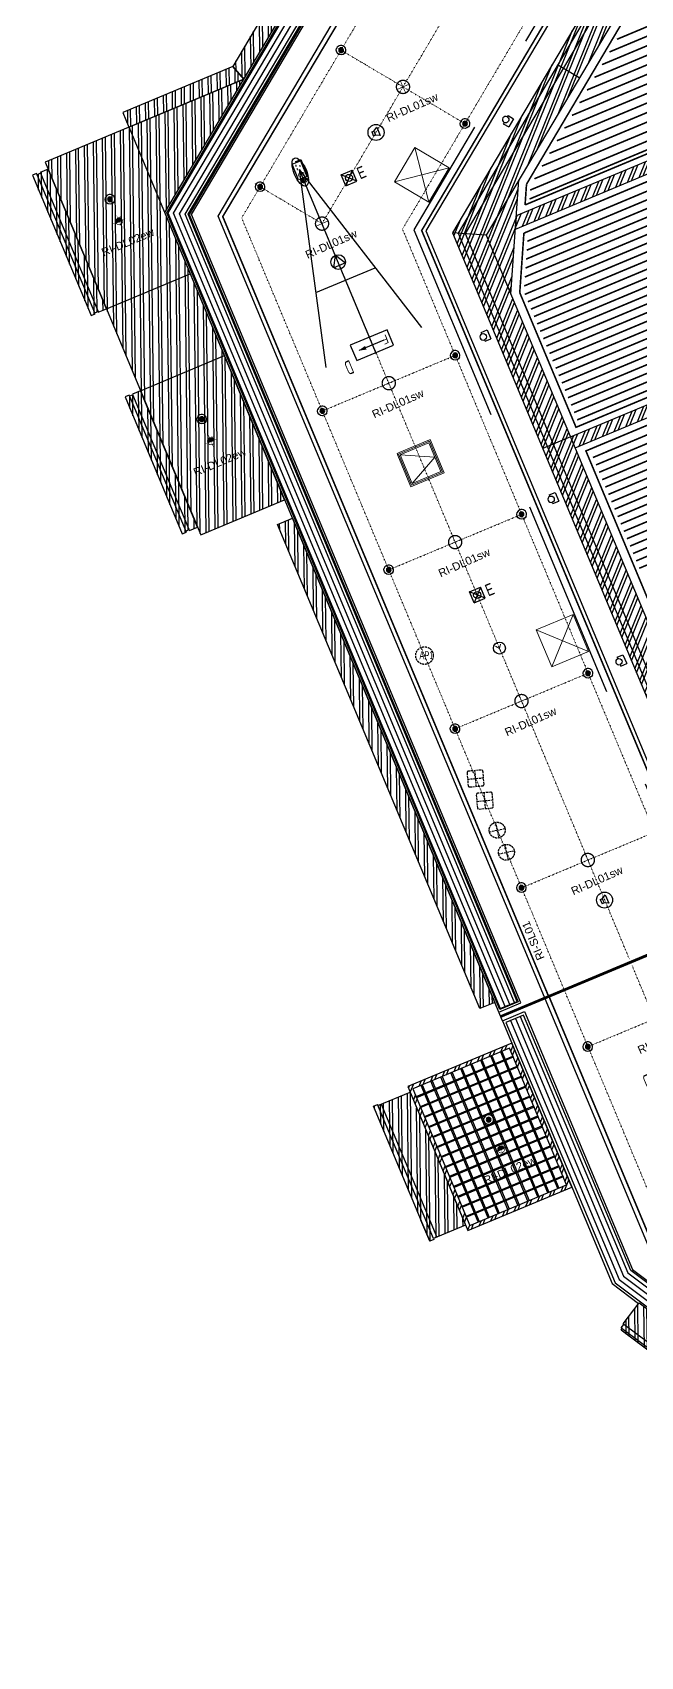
# Model space of a CAD drawing. Header units: millimetres. Extents: x 712803 to 922331, y -1382701 to -1225629.
# Drawn here: x 784764 to 792366, y -1357811 to -1337516 of the extents above; entities that cross this region are included whole.
import ezdxf
from ezdxf.enums import TextEntityAlignment as Align

# ---------------------------------------------------------------- set-up
doc = ezdxf.new("R2010")
doc.units = ezdxf.units.MM
doc.header["$LTSCALE"] = 10
doc.header["$MEASUREMENT"] = 0
for name, pattern in [('ACAD_ISO05W100', [33, 24, -3, 0, -3, 0, -3]), ('ACAD_ISO07W100', [3, 0, -3]), ('CENTER', [50.8, 31.75, -6.35, 6.35, -6.35]), ('DASH', [0.35, 0.25, -0.1]), ('DASHED2', [0.375, 0.25, -0.125])]:
    doc.linetypes.add(name, pattern=pattern)
for name, color, linetype in [('I —平顶—音响设备', 144, 'Continuous'), ('I—平面—填充01(线状)', 8, 'Continuous'), ('I—平顶-投影仪、监控', 62, 'Continuous'), ('I—平顶—喷淋', 21, 'Continuous'), ('I—平顶—填充01(线状)', 8, 'Continuous'), ('I—平顶—暖通', 144, 'Continuous'), ('I—平顶—检修口', 144, 'Continuous'), ('I—平顶—消防指示灯', 62, 'Continuous'), ('I—平顶—消防设施', 10, 'Continuous'), ('I—平顶—灯具', 62, 'Continuous'), ('I—平顶—烟感', 144, 'Continuous'), ('I—平顶—设备定位尺寸标注', 232, 'Continuous'), ('I—平顶—通讯', 24, 'Continuous'), ('I—平顶—造型', 122, 'Continuous'), ('TSC_lighting', 52, 'Continuous')]:
    doc.layers.add(name, color=color, linetype=linetype)
doc.layers.add('检\\M+18F43\\M+18CFB', color=7, linetype='Continuous', lineweight=0)
doc.styles.add('_TEL_DIM', font='SIMPLEX', dxfattribs={"width": 0.8, "height": 3.5, "bigfont": 'HZTXT'})
doc.styles.add('ARIAL', font='arial.ttf')
doc.styles.add('hz', font='Microsoft YaHei.ttf', dxfattribs={"width": 0.8, "height": 5})
doc.styles.get("Standard").update_dxf_attribs({"font": 'arial.ttf'})
doc.styles.add('XD2008', font='xd-hzs.shx', dxfattribs={"width": 0.7, "bigfont": 'xd-hztxt.shx'})
doc.styles.add('平顶图图例(客房区A2）$0$HZDX', font='ROMANS.shx', dxfattribs={"width": 0.8, "bigfont": 'hztxt.shx'})
doc.styles.add('平顶图图例(客房区A2）$0$XD2008', font='SIMYOU.TTF', dxfattribs={"width": 0.7})
doc.styles.add('幼圆', font='SIMYOU.TTF', dxfattribs={"width": 0.7})
doc.dimstyles.new('\\M+19557\\M+18F80', dxfattribs={"dimtxt": 2.5, "dimasz": 0.8, "dimexe": 0, "dimexo": 0, "dimgap": 1, "dimtad": 1, "dimdec": 0, "dimzin": 0, "dimdsep": 46, "dimtxsty": 'Standard', "dimblk": 'DOT', "dimcen": 1, "dimaunit": 1, "dimadec": 3, "dimazin": 0, "dimtfac": 1, "dimtdec": 0, "dimtmove": 2, "dimatfit": 3, "dimfxl": 0, "dimtolj": 1, "dimtzin": 0, "dimarcsym": 0})
pattern_1 = [(90.68913, (763676.32, -1331262.48), (-112.49186, -1.35307), []), (90.68913, (763713.37, -1331224.53), (-112.49186, -1.35307), [])]
pattern_2 = [(90.6875, (798052.36, -1352875.16), (-112.4919, -1.3499), []), (90.6875, (798089.4, -1352837.21), (-112.4919, -1.3499), [])]

# ---------------------------------------------------------------- blocks, each defined once
blk = doc.blocks.new('RI-DL01sw')
at = {"layer": 'TSC_lighting', "const_width": 16.5}
blk.add_lwpolyline([(82, 0, 0.414214), (0, 82, 0.414214), (-83, 0, 0.414214), (0, -83, 0.414214)], format="xyb", close=True, dxfattribs=at)
at = {"layer": 'TSC_lighting', "const_width": 8.25}
for points in [[(82, 0), (-83, 0)], [(0, -83), (0, 82)]]:
    blk.add_lwpolyline(points, dxfattribs=at)
at = {"layer": 'TSC_lighting', "style": 'ARIAL'}
blk.add_text('RI-DL01sw', height=100, dxfattribs=at).set_placement((0, -280), align=Align.MIDDLE_CENTER)
blk.add_text('RI-DL01sw', height=100, dxfattribs=at).set_placement((0, -280), align=Align.MIDDLE_CENTER)
blk = doc.blocks.new('背景音乐广播')
at = {"extrusion": (-0.142132, 0.122044, 0.982295)}
for p, q in [((-48, 26, -10), (-47, -30, -3)), ((-48, 26, -10), (-20, 26, -6)), ((-20, 26, -6), (33, 56, -2)), ((-20, 26, -6), (-20, -29, 1)), ((33, 56, -2), (34, -58, 12)), ((-20, -29, 1), (-47, -30, -3)), ((34, -58, 12), (-20, -29, 1))]:
    blk.add_line(p, q, dxfattribs=at)
blk.add_circle((0, 0), 100)
at = {"color": 7, "extrusion": (-0.142132, 0.122044, 0.982295), "style": '_TEL_DIM', "flags": 1}
blk.add_attdef('A', text='', height=0.004, rotation=131.612, dxfattribs=at).set_placement((0, 0), align=Align.MIDDLE_CENTER)
blk = doc.blocks.new('应急照明灯')
at = {"ltscale": 250}
for p, q in [((-150, -150), (-150, 150)), ((-150, 150), (150, 150)), ((150, 150), (-150, -150)), ((150, -150), (-150, 150)), ((150, -150), (150, 150)), ((-150, -150), (150, -150))]:
    blk.add_line(p, q, dxfattribs=at)
blk.add_circle((0, 0), 90, dxfattribs=at)
at = {"style": '平顶图图例(客房区A2）$0$XD2008', "width": 0.7}
blk.add_text('E', height=300, dxfattribs=at).set_placement((338, -143), align=Align.CENTER)
blk = doc.blocks.new('平顶图图例(客房区A2）$0$烟感')
at = {"layer": 'I—平顶—烟感', "linetype": 'Continuous'}
blk.add_circle((0, 0), 2.16, dxfattribs=at)
at = {"layer": 'I—平顶—烟感', "linetype": 'Continuous', "style": '平顶图图例(客房区A2）$0$HZDX'}
blk.add_text('Y', height=2.86, dxfattribs=at).set_placement((-1.14, -1.69))
blk = doc.blocks.new('吸顶扬声器')
for p, q in [((-58, -33), (0, 67)), ((0, 67), (58, -33)), ((58, -33), (-58, -33))]:
    blk.add_line(p, q)
blk.add_circle((0, 0), 67.2)
blk = doc.blocks.new('上下喷1111')
h = blk.add_hatch(color=256)
h.dxf.hatch_style = 1
edge = h.paths.add_edge_path()
edge.add_arc((0, 0), 0.5, 0, 180)
edge.add_arc((0, 0), 0.5, 180, 360)
at = {"elevation": 0}
for points in [[(-1, 0, -1), (1, 0, 0.084041)], [(-1, 0, 1), (1, 0, -0.084041)]]:
    blk.add_lwpolyline(points, format="xyb", dxfattribs=at)
blk.add_lwpolyline([(0.5, 0, 1), (-0.5, 0, 1)], format="xyb", close=True, dxfattribs=at)
blk = doc.blocks.new('防护冷却水幕')
for p, q in [((-0.75, 0), (-0.75, 1)), ((-0.75, 1), (0.75, 1)), ((-0.75, 0), (-0.5, 0)), ((0.5, 0, 0), (0.75, 0, 0)), ((0.75, 0, 0), (0.75, 1, 0))]:
    blk.add_line(p, q)
for points in [[(-0.5, 0, -0.999989), (0.5, 0, 0.066758)], [(-0.5, 0, 0.999989), (0.5, 0, -0.066758)]]:
    blk.add_lwpolyline(points, format="xyb")
blk = doc.blocks.new('WIFI1')
at = {"linetype": 'DASH', "ltscale": 10, "extrusion": (-0.131049, -0.073706, 0.988632)}
for p, q in [((-91, -39, -15), (92, 37, 15)), ((-39, 92, 2), (39, -92, -2))]:
    blk.add_line(p, q, dxfattribs=at)
blk.add_lwpolyline([(68, -109, 0.414214), (90, -91), (109, 68, 0.414214), (91, 90), (-68, 109, 0.414214), (-90, 91), (-109, -68, 0.414214), (-91, -90), (70, -109)], format="xyb", dxfattribs=at)
blk = doc.blocks.new('碗状1')
at = {"linetype": 'DASH', "ltscale": 10, "extrusion": (-0.131049, -0.073706, 0.988632)}
for p, q in [((86, 48, 15), (-86, -48, -15)), ((-49, 87), (49, -87))]:
    blk.add_line(p, q, dxfattribs=at)
blk.add_circle((0, 0), 100, dxfattribs=at)
blk = doc.blocks.new('*D58')
at = {"layer": 'Defpoints', "color": 0, "transparency": 16777216}
for p in [(43, 36), (43, 0), (-42, 0)]:
    blk.add_point(p, dxfattribs=at)
at = {"color": 0, "transparency": 16777216, "insert": (36, 46), "char_height": 15, "attachment_point": 5}
blk.add_mtext('\\A1;85', dxfattribs=at)
blk = doc.blocks.new('_Dot')
at = {"color": 0, "linetype": 'ByBlock', "lineweight": -2}
blk.add_line((-0.5, 0), (-1, 0), dxfattribs=at)
at = {"color": 0, "linetype": 'ByBlock', "const_width": 0.5}
blk.add_lwpolyline([(-0.25, 0, 1), (0.25, 0, 1)], format="xyb", close=True, dxfattribs=at)
blk = doc.blocks.new('SH9-室内半球1080P')
for p, q in [((93, 213), (345, 213)), ((93, 147), (93, 213)), ((345, 170), (345, 213)), ((103, 147), (93, 147)), ((316, 150), (375, 150)), ((316, 137), (375, 137))]:
    blk.add_line(p, q)
for points in [[(103, 203), (316, 203), (316, 90), (103, 90)], [(316, 170), (375, 170), (375, 123), (316, 123)]]:
    blk.add_lwpolyline(points, close=True)
at = {"const_width": 5.69}
for points in [[(137, 124, -1), (143, 124, -1)], [(160, 169, -1), (166, 169, -1)], [(189, 124, 1), (183, 124, 1)]]:
    blk.add_lwpolyline(points, format="xyb", close=True, dxfattribs=at)
for centre in [(140, 124), (163, 169), (186, 124)]:
    blk.add_arc(centre, 5.69, 0, 180)
blk.add_ellipse((234, 147), major_axis=(-189, 0), ratio=0.414634)
at = {"layer": 'Defpoints', "linetype": 'ByBlock'}
for p, q in [((197, 147), (2611, 794)), ((1697, -255), (1697, 549)), ((197, 147), (2697, 147)), ((197, 147), (2611, -500))]:
    blk.add_line(p, q, dxfattribs=at)
at = {"style": 'hz', "width": 0.8}
blk.add_text('C', height=79.2, dxfattribs=at).set_placement((259, 146), align=Align.MIDDLE)
blk = doc.blocks.new('A$Ca46df362')
at = {"linetype": 'DASH', "ltscale": 10}
blk.add_circle((0, 0), 110, dxfattribs=at)
at = {"insert": (-65, 54, 0), "char_height": 100, "attachment_point": 1, "rotation": 0.6932, "style": '幼圆'}
blk.add_mtext_dynamic_manual_height_columns('AP1', width=111.92, gutter_width=1, heights=[0], dxfattribs=at)
blk = doc.blocks.new('DD-F')
for p, q in [((432, 180), (-432, 180)), ((-432, 180), (-432, -180)), ((432, -180), (432, 180)), ((-432, -180), (432, -180))]:
    blk.add_line(p, q)
at = {"color": 81}
blk.add_line((288, 0), (-288, 0), dxfattribs=at)
blk.add_solid([(144, 43), (317, 0), (144, -43)], dxfattribs=at)
at = {"color": 81, "style": 'XD2008', "width": 0.7}
blk.add_text('D', height=300, rotation=0, dxfattribs=at).set_placement((565, 105))
at = {"color": 81, "style": '_TEL_DIM', "width": 0.8}
blk.add_text('F', height=178, dxfattribs=at).set_placement((-369, -93))
blk = doc.blocks.new('BLK20230516150645_01184')
at = {"layer": '检\\M+18F43\\M+18CFB'}
for p, q in [((100038, 167733), (100038, 167763)), ((100038, 167763), (100068, 167763)), ((100038, 167343), (100038, 167733)), ((100068, 167763), (100457, 167763)), ((100068, 167733), (100068, 167343)), ((100457, 167733), (100068, 167733)), ((100458, 167763), (100488, 167763)), ((100458, 167343), (100458, 167733)), ((100488, 167763), (100488, 167733)), ((100488, 167733), (100488, 167343)), ((100038, 167313), (100038, 167343)), ((100068, 167313), (100038, 167313)), ((100068, 167343), (100457, 167343)), ((100457, 167313), (100068, 167313)), ((100488, 167313), (100458, 167313)), ((100488, 167343), (100488, 167313))]:
    blk.add_line(p, q, dxfattribs=at)
at = {"layer": '检\\M+18F43\\M+18CFB', "flags": 128}
for points in [[(100473, 167328), (100473, 167748), (100053, 167748), (100053, 167328), (100473, 167328)], [(100053, 167328), (100473, 167328), (100473, 167748), (100053, 167748), (100053, 167328)], [(100068, 167733), (100458, 167538), (100068, 167343)]]:
    blk.add_lwpolyline(points, dxfattribs=at)
blk = doc.blocks.new('*U57')
at = {"const_width": 4.25}
for points in [[(-85, 0), (85, 0)], [(0, -85), (0, 85)]]:
    blk.add_lwpolyline(points, dxfattribs=at)
at = {"const_width": 8.5}
blk.add_lwpolyline([(42.5, 0, 0.4142136), (0, 42.5, 0.4142136), (-42.5, 0, 0.4142136), (0, -42.5, 0.4142136)], format="xyb", close=True, dxfattribs=at)
dim = blk.add_linear_dim(base=(42.5, 35.7), p1=(-42.5, 0), p2=(42.5, 0), dimstyle='\\M+19557\\M+18F80', override={"dimtxt": 15, "dimgap": 5, "dimse1": 1, "dimse2": 1, "dimsd1": 1, "dimsd2": 1})
dim.commit()
dim.dimension.update_dxf_attribs({"geometry": '*D58', "text_midpoint": (35.7, 45.8), "dimtype": 160})
blk = doc.blocks.new('RI-DL02ew')
h = blk.add_hatch(color=256)
h.dxf.hatch_style = 1
h.paths.add_polyline_path([(42, 0, 1), (-43, 0)])
blk.add_line((-43, 0), (42, 0))
blk.add_arc((0, 0), 42.5, 0, 180)
blk.add_blockref('*U57', (0, 0))
at = {"style": 'ARIAL'}
blk.add_text('RI-DL02ew', height=100, dxfattribs=at).set_placement((0, -280), align=Align.MIDDLE_CENTER)
blk.add_text('RI-DL02ew', height=100, dxfattribs=at).set_placement((0, -280), align=Align.MIDDLE_CENTER)

msp = doc.modelspace()

# ---------------------------------------------------------------- hatches: boundary and pattern name
at = {"layer": 'I—平面—填充01(线状)'}
h = msp.add_hatch(dxfattribs=at)
h.set_pattern_fill('ANSI32', color=256, scale=300, angle=23)
h.set_pattern_definition([(68, (964.69, 544.88), (-104.308184, 42.143242), []), (68, (1013.51, 565.6), (-104.308184, 42.143242), [])])
h.paths.add_polyline_path([(791442.2, -1351917.2), (790233.8, -1352422.4), (789520.2, -1350715.6), (790728.5, -1350210.3)], flags=16)
h.paths.add_polyline_path([(791507.3, -1351943.2), (790216.5, -1352484.8), (789464.6, -1350686.4), (790756.8, -1350148.1)])
at = {"layer": 'I—平顶—填充01(线状)'}
h = msp.add_hatch(dxfattribs=at)
h.set_pattern_fill('ANSI32', color=256, scale=300, angle=23)
h.set_pattern_definition(pattern_1)
h.paths.add_polyline_path([(787267.6, -1337939.3), (787405.5, -1338098.5), (791735.9, -1330791.3), (790409.7, -1327618.6), (790226, -1327695.2), (791513.4, -1330774.5)])
h = msp.add_hatch(dxfattribs=at)
h.set_pattern_fill('ANSI32', color=256, scale=300, angle=23)
h.paths.add_polyline_path([(792763.5, -1336118.5), (790843.1, -1339368.5), (790744.5, -1340784.8), (794192.8, -1349032.5), (795973.4, -1351317.3), (798052.4, -1352875.2), (803007.4, -1350803.5), (796257.6, -1334657.7)], flags=16)
h.paths.add_polyline_path([(792504.2, -1335820.4), (790016.9, -1340017.5), (794464.4, -1350655.2), (797999.1, -1353303.9), (803498, -1351004.8), (796459, -1334167.1)])
h = msp.add_hatch(dxfattribs=at)
h.set_pattern_fill('ANSI32', color=256, scale=300, angle=23)
h.paths.add_polyline_path([(790777.8, -1339822.3), (790806.7, -1339891.5), (790812.5, -1339970.4), (797338.1, -1337242.3), (797257.1, -1337113.6)])
h.paths.add_polyline_path([(791548.3, -1342708.2), (798421.9, -1339834.7), (798364, -1339696.2), (791490.5, -1342570)])
h.paths.add_polyline_path([(792632.1, -1345300.5), (799505.6, -1342427), (799447.7, -1342288.6), (792574.3, -1345162.3)])
h.paths.add_polyline_path([(793715.9, -1347892.9), (800589.5, -1345019.4), (800531.6, -1344881), (793658.2, -1347754.7)])
h.paths.add_polyline_path([(795195.7, -1350319.8), (801663.5, -1347588.8), (801624.9, -1347496.6), (795100.3, -1350197.3)])
h = msp.add_hatch(dxfattribs=at)
h.set_pattern_fill('ANSI32', color=256, scale=300, angle=23)
h.set_pattern_definition(pattern_2)
edge = h.paths.add_edge_path()
edge.add_line((785969.9, -1338698.6), (787405.5, -1338098.5))
edge.add_line((787405.5, -1338098.5), (787267.6, -1337939.3))
edge.add_line((787267.6, -1337939.3), (785892.7, -1338514.1))
edge.add_line((785892.7, -1338514.1), (785969.9, -1338698.6))
h = msp.add_hatch(dxfattribs=at)
h.set_pattern_fill('ANSI32', color=256, scale=300, angle=23)
h.set_pattern_definition([(90.6892, (790670.16, -1345500.15), (-112.4919, -1.3533), []), (90.6892, (790707.2, -1345462.2), (-112.4919, -1.3533), [])])
h.paths.add_polyline_path([(786418.9, -1339763.2), (787405.5, -1338098.5), (784922.6, -1339136.5), (784959, -1339224.2), (785688.1, -1340967.9), (785998.6, -1341710.6), (786869, -1343792.3), (787916.4, -1343354.4), (786417.2, -1339766.2)])
h = msp.add_hatch(dxfattribs=at)
h.set_pattern_fill('ANSI32', color=256, scale=300, angle=23)
h.set_pattern_definition(pattern_2)
h.paths.add_polyline_path([(784959, -1339224.2), (784858.1, -1339266.4), (784862, -1339275.6), (784820.5, -1339293), (784814.7, -1339279.1), (784763.6, -1339300.5), (785496.4, -1341053.5), (785547.2, -1341032.2), (785541.8, -1341018.3), (785583, -1341001), (785586.8, -1341010.3), (785688.1, -1340967.9)])
h = msp.add_hatch(dxfattribs=at)
h.set_pattern_fill('ANSI32', color=256, scale=300, angle=23)
h.set_pattern_definition([(90.6875, (799192.62, -1355602.71), (-112.4919, -1.3499), []), (90.6875, (799229.67, -1355564.77), (-112.4919, -1.3499), [])])
h.paths.add_polyline_path([(786116.1, -1341992.1), (786015.2, -1342034.3), (786018.9, -1342043.6), (785977.3, -1342061), (785971.7, -1342047.1), (785920.6, -1342068.4), (786636.7, -1343781), (786687.5, -1343759.8), (786682.1, -1343745.8), (786723.2, -1343728.6), (786727.1, -1343737.8), (786828.4, -1343695.5)])
h = msp.add_hatch(dxfattribs=at)
h.set_pattern_fill('ANSI32', color=256, scale=300, angle=23)
h.set_pattern_definition([(90.6875, (798052.36, -1352875.16), (-112.4919, -1.3499), []), (90.6875, (798089.4, -1352837.21), (-112.4919, -1.3499), [])])
h.paths.add_polyline_path([(790543.2, -1349637.4), (790358.7, -1349714.5), (787828, -1343662.3), (788012.8, -1343585.1)])
h = msp.add_hatch(dxfattribs=at)
h.set_pattern_fill('ANSI32', color=256, scale=300, angle=23)
h.set_pattern_definition([(90.68913, (763561.95, -1330988.92), (-112.49186, -1.35307), []), (90.68913, (763599, -1330950.97), (-112.49186, -1.35307), [])])
h.paths.add_polyline_path([(789025.7, -1350933.1), (789076.4, -1350911.9), (789082.2, -1350925.8), (789483.7, -1350757.9), (790178, -1352418.6), (789776.5, -1352586.5), (789782.3, -1352600.3), (789731.5, -1352621.5), (789621, -1352357.2), (789731.5, -1352621.5)])
h = msp.add_hatch(dxfattribs=at)
h.set_pattern_fill('ANSI32', color=256, scale=300, angle=23)
h.set_pattern_definition(pattern_1)
h.paths.add_polyline_path([(792347.7, -1353389.4), (793196, -1354025), (792998.1, -1354289.1), (792990.1, -1354283.1), (792957.1, -1354327.1), (792945.1, -1354318.1), (792930.1, -1354338.2), (792121.9, -1353732.5), (792136.9, -1353712.5), (792124.9, -1353703.5), (792157.8, -1353659.5), (792149.8, -1353653.5)])

# ---------------------------------------------------------------- linework, layer by layer
at = {"layer": 'Defpoints', "color": 51, "linetype": 'DASHED2', "ltscale": 1000, "true_color": 0xf8f6b0}
msp.add_lwpolyline([(792203.5, -1335474.7), (789531.3, -1339983.7), (794108.7, -1350932.2), (797937.4, -1353801.2), (804067.2, -1351238.4), (796692.5, -1333598)], close=True, dxfattribs=at)
at = {"layer": 'I—平顶—填充01(线状)'}
for p, q in [((785688.1, -1340967.9, 0), (786736.1, -1340530.1, 0)), ((786115, -1341992.5), (787164.2, -1341554.2))]:
    msp.add_line(p, q, dxfattribs=at)
at = {"layer": 'I—平顶—暖通'}
msp.add_line((790903.6, -1349796.2), (790682.3, -1349889.1), dxfattribs=at)
for points in [[(791926.1, -1331009.9), (786723.4, -1339788.9), (790837.3, -1349628.8), (790606.7, -1349725.2), (786444.3, -1339769.4), (791753.2, -1330811.2), (797128.1, -1328564.2), (797438.7, -1329307), (800143.4, -1334686.6), (803649.6, -1343073.3), (803418.9, -1343169.7), (799914.6, -1334788), (797210.1, -1329408.2), (796993.9, -1328891.3)], [(791919.1, -1331001.9), (796999.3, -1328878.2), (797219.2, -1329404.1), (799923.6, -1334783.8), (803424.3, -1343156.7), (803636.5, -1343067.9), (800134.3, -1334690.8), (797429.7, -1329311.1), (797122.8, -1328577.3), (791760.1, -1330819.1), (786455.5, -1339770.2), (790612, -1349712.2), (790824.2, -1349623.4), (786712.2, -1339788.1)]]:
    msp.add_lwpolyline(points, close=True, dxfattribs=at)
for points in [[(790672, -1349687.1), (786528, -1339775.3), (791805.1, -1330870.8), (797087.9, -1328662.3), (797370.6, -1329338.3), (800075.2, -1334718), (803576.5, -1343093)], [(790732, -1349662), (786600.6, -1339780.3), (791850, -1330922.5), (797053, -1328747.3), (797311.5, -1329365.5), (800016.1, -1334745.1), (803516.6, -1343118.1)], [(790791.9, -1349636.9), (786673.2, -1339785.4), (791894.9, -1330974.1), (797018.1, -1328832.4), (797252.4, -1329392.7), (799957, -1334772.3), (803456.6, -1343143.1)], [(790862.1, -1349813.7), (792206.6, -1353017.3), (802601.8, -1360814.9)], [(802628.8, -1360778.9), (792243.3, -1352988.7), (790903.7, -1349796.2)], [(790682.3, -1349889.1), (792047.1, -1353141.5), (802484.8, -1360970.9)], [(790742.2, -1349864), (792100.3, -1353100.1), (802523.8, -1360918.9)], [(790802.2, -1349838.8), (792153.4, -1353058.7), (802562.8, -1360866.9)]]:
    msp.add_lwpolyline(points, dxfattribs=at)
at = {"layer": 'I—平顶—检修口', "linetype": 'Continuous', "lineweight": 0}
for p, q in [((789544.4, -1338951.4), (789719.7, -1339636.4)), ((789289.5, -1339381.5), (789974.6, -1339206.3)), ((791524, -1344788.9), (791255.6, -1345443.1)), ((791716.9, -1345250.2), (791062.7, -1344981.8))]:
    msp.add_line(p, q, dxfattribs=at)
for points in [[(789289.5, -1339381.5), (789544.4, -1338951.4), (789974.6, -1339206.3), (789719.7, -1339636.4)], [(791524, -1344788.9), (791716.9, -1345250.2), (791255.6, -1345443.1), (791062.7, -1344981.8)]]:
    msp.add_lwpolyline(points, close=True, dxfattribs=at)
at = {"layer": 'I—平顶—消防设施', "linetype": 'ACAD_ISO05W100', "ltscale": 0.05, "const_width": 20, "elevation": 0}
msp.add_lwpolyline([(793647.2, -1348545.2), (790616.8, -1349812.2)], dxfattribs=at)
at = {"layer": 'I—平顶—设备定位尺寸标注', "color": 8, "linetype": 'ACAD_ISO07W100', "ltscale": 0.02}
for p, q in [((788582.6, -1337712.7, 0), (790131.1, -1338630.4, 0)), ((787544.5, -1339405.7), (788384.6, -1339903.2)), ((788388.7, -1342244.6, 0), (790049.4, -1341550.3, 0)), ((789218.2, -1344230.9, 0), (790878.9, -1343536.6, 0)), ((790047.8, -1346217.2, 0), (791708.5, -1345522.9, 0)), ((790839.1, -1348220.5, 0), (792496.6, -1347527.6)), ((791707, -1350189.8, 0), (793367.7, -1349495.5, 0))]:
    msp.add_line(p, q, dxfattribs=at)
for points in [[(791408.7, -1349470.3), (787379.9, -1339833.2), (792699.5, -1330857), (792017.7, -1329226.8)], [(792227.5, -1349095.6), (788384.5, -1339903.5), (791500.2, -1334646)], [(791194.9, -1336926.6), (789389.4, -1339973.2), (793057.9, -1348748.5)], [(802925.8, -1343510.4), (805782.1, -1350342.8), (804927.9, -1356908.3), (806412, -1358020.5), (804164, -1361023.4), (792628.5, -1352388), (791416.4, -1349488.7)], [(802095.4, -1343857.6), (804856.4, -1350467.2), (804048.8, -1356675.2), (805479.6, -1357746.5), (803974.3, -1359757.2), (793364.1, -1351814.4), (792258.3, -1349169.2)]]:
    msp.add_lwpolyline(points, dxfattribs=at)
at = {"layer": 'I—平顶—造型'}
for p, q in [((791599.5, -1338082.6), (791328.5, -1337922)), ((786417.2, -1339766.2), (785970.7, -1338698.3)), ((785541.8, -1341018.3, 0), (784820.5, -1339293, 0)), ((784862, -1339275.6, 0), (785583, -1341001, 0)), ((791490.4, -1342569.9), (798364, -1339696.3)), ((791548.3, -1342708.2), (798421.9, -1339834.7)), ((790435.5, -1340046.7), (790016.9, -1340017.5)), ((785977.3, -1342061, 0), (786681.7, -1343746, 0)), ((786723.3, -1343728.6, 0), (786018.9, -1342043.6, 0)), ((791490.4, -1342569.9), (791144.5, -1342714.5)), ((789776.5, -1352586.5, 0), (789076.4, -1350911.9, 0)), ((789123.7, -1350908.4, 0), (789818, -1352569.1, 0)), ((792990.1, -1354283.1), (792157.8, -1353659.5, 0)), ((792136.9, -1353712.5), (792945.1, -1354318.1))]:
    msp.add_line(p, q, dxfattribs=at)
for points in [[(787267.6, -1337939.3), (787405.5, -1338098.5), (791735.9, -1330791.3), (790409.7, -1327618.6), (790226, -1327695.2), (791513.4, -1330774.5)], [(792504.2, -1335820.4), (790016.9, -1340017.5), (794464.4, -1350655.2), (797999.1, -1353303.9), (803498, -1351004.8), (796459, -1334167.1)], [(792545.7, -1335868.1), (790083.9, -1340022.2), (794513.4, -1350617), (798007.6, -1353235.3), (803419.5, -1350972.6), (796426.8, -1334245.6)], [(792601, -1335931.7), (790173.2, -1340028.4), (794578.8, -1350566), (798019, -1353143.8), (803314.9, -1350929.7), (796383.8, -1334350.3)], [(792763.5, -1336118.5), (790435.5, -1340046.7), (794771, -1350416.3), (798052.4, -1352875.2), (803007.4, -1350803.5), (796257.6, -1334657.7)], [(790812.5, -1339807.7), (790800.9, -1339975.2), (797338.1, -1337242.3), (797280.3, -1337103.9)]]:
    msp.add_lwpolyline(points, close=True, dxfattribs=at)
for points in [[(790639.5, -1349867.7), (786417.2, -1339766.2), (791735.9, -1330791.3), (790989.6, -1329003.7)], [(791166.9, -1349571.4), (787087, -1339812.8), (792150.8, -1331268.2), (796819.9, -1329316.3), (796916.8, -1329546), (799621.4, -1334925.6), (803148.8, -1343363)], [(790870, -1349642.2), (786751.3, -1339790.8), (791943.3, -1331029.8)], [(801003.5, -1344260.1), (796620, -1333774.6), (792296.8, -1335582), (789682, -1339994.2), (793299.7, -1348647.1)], [(785969.9, -1338698.6), (787405.5, -1338098.5), (787267.6, -1337939.3), (785892.7, -1338514.1), (785969.9, -1338698.6)], [(786418.9, -1339763.2), (787405.5, -1338098.5), (784922.6, -1339136.5), (784959, -1339224.2), (785688.1, -1340967.9), (785998.6, -1341710.6), (786869, -1343792.3), (787916.4, -1343354.4), (786417.2, -1339766.2), (786418.9, -1339763.2)], [(784959, -1339224.2), (784858.1, -1339266.4), (784862, -1339275.6), (784820.5, -1339293), (784814.7, -1339279.1), (784763.6, -1339300.5), (785496.4, -1341053.5), (785547.2, -1341032.2), (785541.8, -1341018.3), (785583, -1341001), (785586.8, -1341010.3), (785688.1, -1340967.9), (784959, -1339224.2)], [(790744.5, -1340784.8), (790843.8, -1339358.5)], [(802599.9, -1360350.8), (792509, -1352781.6), (791174.6, -1349589.8)], [(790639.5, -1349867.7), (790917.1, -1349751.7), (792263.8, -1352972.8), (802659.8, -1360770.9)], [(790639.5, -1349867.7), (792012, -1353150.3), (792341.7, -1353397.4)], [(792347.7, -1353389.4), (793196, -1354025), (792998.1, -1354289.1), (792990.1, -1354283.1), (792957.1, -1354327.1), (792945.1, -1354318.1), (792930.1, -1354338.2), (792121.9, -1353732.5), (792136.9, -1353712.5), (792124.9, -1353703.5), (792157.8, -1353659.5), (792149.8, -1353653.5), (792347.7, -1353389.4)]]:
    msp.add_lwpolyline(points, dxfattribs=at)
at = {"layer": 'I—平顶—造型', "elevation": 0}
for points in [[(786116.1, -1341992.1), (786015.2, -1342034.3), (786018.9, -1342043.6), (785977.3, -1342061), (785971.7, -1342047.1), (785920.6, -1342068.4), (786636.7, -1343781), (786687.5, -1343759.8), (786682.1, -1343745.8), (786723.2, -1343728.6), (786727.1, -1343737.8), (786828.4, -1343695.5), (786116.1, -1341992.1)], [(790612.9, -1349803), (793588, -1348559.1)], [(790620.6, -1349821.4), (793595.7, -1348577.6)], [(790593.6, -1349756.8), (790870.8, -1349640.9)], [(790775.1, -1350321.7), (789566.8, -1350826.9), (789561, -1350813), (790769.4, -1350307.9), (790775.1, -1350321.7)], [(790957.8, -1352119.7), (790244.2, -1350412.9), (790258, -1350407.1), (790971.6, -1352113.9), (790957.8, -1352119.7)], [(791082.3, -1352067.7), (790368.7, -1350360.8), (790382.5, -1350355.1), (791096.1, -1352061.9), (791082.3, -1352067.7)], [(791206.8, -1352015.6), (790493.2, -1350308.8), (790507, -1350303), (791220.6, -1352009.8), (791206.8, -1352015.6)], [(791331.3, -1351963.6), (790617.7, -1350256.8), (790631.5, -1350251), (791345.1, -1351957.8), (791331.3, -1351963.6)], [(790827.2, -1350446.2), (789618.9, -1350951.5), (789613.1, -1350937.6), (790821.5, -1350432.4), (790827.2, -1350446.2)], [(790879.3, -1350570.8), (789670.9, -1351076), (789665.2, -1351062.2), (790873.5, -1350557), (790879.3, -1350570.8)], [(790459.8, -1352327.9), (789746.2, -1350621.1), (789760, -1350615.3), (790473.6, -1352322.1), (790459.8, -1352327.9)], [(790584.3, -1352275.9), (789870.7, -1350569), (789884.5, -1350563.3), (790598.1, -1352270.1), (790584.3, -1352275.9)], [(790708.8, -1352223.8), (789995.2, -1350517), (790009, -1350511.2), (790722.6, -1352218), (790708.8, -1352223.8)], [(790833.3, -1352171.7), (790119.7, -1350464.9), (790133.5, -1350459.2), (790847.1, -1352166), (790833.3, -1352171.7)], [(789025.7, -1350933.1), (789025.7, -1350933.1), (789025.7, -1350933.1), (789076.4, -1350911.9), (789082.2, -1350925.8), (789483.7, -1350757.9), (790178, -1352418.6), (789776.5, -1352586.5), (789782.3, -1352600.3), (789731.5, -1352621.5), (789621, -1352357.2), (789731.5, -1352621.5), (789025.7, -1350933.1)], [(790335.3, -1352380), (789621.7, -1350673.1), (789635.5, -1350667.4), (790349.1, -1352374.2), (790335.3, -1352380)], [(790931.4, -1350695.4), (789723, -1351200.6), (789717.3, -1351186.8), (790925.6, -1350681.6), (790931.4, -1350695.4)], [(790983.5, -1350820), (789775.1, -1351325.2), (789769.3, -1351311.4), (790977.7, -1350806.2), (790983.5, -1350820)], [(791035.5, -1350944.6), (789827.2, -1351449.8), (789821.4, -1351435.9), (791029.8, -1350930.8), (791035.5, -1350944.6)], [(791087.6, -1351069.1), (789879.3, -1351574.4), (789873.5, -1351560.5), (791081.9, -1351055.4), (791087.6, -1351069.1)], [(791139.7, -1351193.7), (789931.3, -1351698.9), (789925.6, -1351685.1), (791133.9, -1351179.9), (791139.7, -1351193.7)], [(791191.8, -1351318.3), (789983.4, -1351823.5), (789977.7, -1351809.7), (791186, -1351304.5), (791191.8, -1351318.3)], [(791243.9, -1351442.9), (790035.5, -1351948.1), (790029.7, -1351934.3), (791238.1, -1351429.1), (791243.9, -1351442.9)], [(791296, -1351567.5), (790087.6, -1352072.7), (790081.8, -1352058.8), (791290.2, -1351553.7), (791296, -1351567.5)], [(791348, -1351692), (790139.7, -1352197.3), (790133.9, -1352183.4), (791342.3, -1351678.3), (791348, -1351692)], [(791400.1, -1351816.6), (790191.8, -1352321.8), (790186, -1352308), (791394.4, -1351802.8), (791400.1, -1351816.6)]]:
    msp.add_lwpolyline(points, dxfattribs=at)
for points in [[(790543.2, -1349637.4), (790358.7, -1349714.5), (787828, -1343662.3), (788012.8, -1343585.1)], [(790755.4, -1350144.9), (789454.8, -1350688.7), (790206.9, -1352487.8), (791507.6, -1351944.1)], [(790728.5, -1350210.3), (789520.2, -1350715.6), (790233.8, -1352422.4), (791442.2, -1351917.2)]]:
    msp.add_lwpolyline(points, close=True, dxfattribs=at)
at = {"layer": 'TSC_lighting', "linetype": 'CENTER', "ltscale": 0.01, "const_width": 20}
for points in [[(791213, -1349552.1), (787142.8, -1339816.7), (792216.2, -1331295.1), (796793.1, -1329381.7), (796871.3, -1329566.9), (799576, -1334946.5), (803102.6, -1343382.3)], [(801053.3, -1344239.3), (796650.4, -1333708.8), (792265.8, -1335542), (789629.9, -1339990.2), (793257.1, -1348664.9)], [(790922.3, -1339670.5), (790940.3, -1339411.8)], [(790856, -1340767.1), (790907.8, -1340023.5)], [(803113.9, -1343399.3), (806004.5, -1350312.8), (805155.9, -1356877.1), (802599.8, -1360267.6), (792554.2, -1352749.5), (791224.3, -1349569)]]:
    msp.add_lwpolyline(points, dxfattribs=at)
at = {"layer": 'TSC_lighting', "linetype": 'CENTER', "ltscale": 0.01, "const_width": 20, "elevation": 0}
for points in [[(790940.3, -1339411.8), (792839.6, -1336206.4), (796198.6, -1334801.9), (797146.2, -1337068.1), (790922.3, -1339670.5)], [(792071.7, -1337600.5), (796534.5, -1335734.7)], [(791883.9, -1337917.5), (796619.4, -1335937.7)], [(791977.8, -1337759), (796577, -1335836.2)], [(791696, -1338234.5), (796704.3, -1336140.6)], [(791790, -1338076), (796661.8, -1336039.1)], [(791508.2, -1338551.5), (796789.1, -1336343.6)], [(791602.1, -1338393), (796746.7, -1336242.1)], [(791320.4, -1338868.5), (796874, -1336546.6)], [(791414.3, -1338710), (796831.6, -1336445.1)], [(791132.6, -1339185.4), (796958.8, -1336749.5)], [(791226.5, -1339026.9), (796916.4, -1336648.1)], [(790977.6, -1339597.1), (797082.3, -1337044.8)], [(790985.3, -1339485.4), (797043.7, -1336952.5)], [(791038.7, -1339343.9), (797001.3, -1336851)], [(790907.8, -1340023.5), (797269.8, -1337363.6), (798230.1, -1339660.5), (791559.4, -1342449.4), (790856, -1340767.1)], [(790943.1, -1340236.3), (797304.2, -1337576.8)], [(790950.9, -1340124.7), (797265.6, -1337484.6)], [(790919.8, -1340571.2), (797419.9, -1337853.6)], [(790927.6, -1340459.6), (797381.4, -1337761.3)], [(790935.3, -1340348), (797342.8, -1337669.1)], [(790912, -1340682.9), (797458.5, -1337945.9)], [(790918.7, -1340788.5), (797497.1, -1338038.1)], [(790957.2, -1340880.7), (797535.7, -1338130.4)], [(790995.8, -1340973), (797574.2, -1338222.6)], [(791034.4, -1341065.3), (797612.8, -1338314.9)], [(791073, -1341157.5), (797651.4, -1338407.2)], [(791111.5, -1341249.8), (797689.9, -1338499.4)], [(791150.1, -1341342), (797728.5, -1338591.7)], [(791188.7, -1341434.3), (797767.1, -1338684)], [(791227.3, -1341526.6), (797805.7, -1338776.2)], [(791265.8, -1341618.8), (797844.2, -1338868.5)], [(791304.4, -1341711.1), (797882.8, -1338960.7)], [(791343, -1341803.3), (797921.4, -1339053)], [(791381.5, -1341895.6), (797960, -1339145.3)], [(791420.1, -1341987.9), (797998.5, -1339237.5)], [(791458.7, -1342080.1), (798037.1, -1339329.8)], [(791497.3, -1342172.4), (798075.7, -1339422)], [(791535.8, -1342264.7), (798114.2, -1339514.3)], [(791574.4, -1342356.9), (798152.8, -1339606.6)], [(791771.2, -1342827.3), (798349.6, -1340076.9)], [(791809.7, -1342919.5), (798388.1, -1340169.2)], [(791848.3, -1343011.8), (798426.7, -1340261.4)], [(791886.9, -1343104), (798465.3, -1340353.7)], [(791925.4, -1343196.3), (798503.9, -1340446)], [(791964, -1343288.6), (798542.4, -1340538.2)], [(792002.6, -1343380.8), (798581, -1340630.5)], [(792041.2, -1343473.1), (798619.6, -1340722.7)], [(792079.7, -1343565.4), (798658.2, -1340815)], [(792118.3, -1343657.6), (798696.7, -1340907.3)], [(792156.9, -1343749.9), (798735.3, -1340999.5)], [(792195.5, -1343842.1), (798773.9, -1341091.8)], [(792234, -1343934.4), (798812.4, -1341184.1)], [(792272.6, -1344026.7), (798851, -1341276.3)], [(792311.2, -1344118.9), (798889.6, -1341368.6)], [(792349.8, -1344211.2), (798928.2, -1341460.8)]]:
    msp.add_lwpolyline(points, dxfattribs=at)
msp.add_lwpolyline([(791683, -1342744.9), (798353.7, -1339956), (799314, -1342252.9), (792643.3, -1345041.8)], close=True, dxfattribs=at)

# ---------------------------------------------------------------- block references
at = {"layer": 'I —平顶—音响设备', "color": 7, "rotation": 22.66674362676885}
for p in [(789058.8, -1338764.2, 0), (791916.5, -1348357.2, 0)]:
    msp.add_blockref('背景音乐广播', p, dxfattribs=at)
at = {"layer": 'I—平顶-投影仪、监控', "rotation": 292.6891305224073}
msp.add_blockref('SH9-室内半球1080P', (787885.9, -1339100.8), dxfattribs=at)
at = {"layer": 'I—平顶—喷淋', "extrusion": (7.41388e-10, -1.4776e-08, 1), "xscale": 60.00000000000065, "yscale": 60.00000000000065, "zscale": 60.00000000000065, "rotation": 158.1416134251435}
for p in [(788622.5, -1337736.3, 0), (790171.1, -1338654.1, 0), (787610.2, -1339444.6, 0), (785732, -1339600.2, 0), (790048.8, -1341550.5, 0), (786880.6, -1342347.9, 0), (788388.1, -1342244.8, 0), (790878.9, -1343536.6, 0), (789218.2, -1344230.9, 0), (791708.5, -1345522.9, 0), (790047.8, -1346217.2, 0), (790877.4, -1348203.5, 0), (791707, -1350189.8, 0), (790466.9, -1351101, 0)]:
    msp.add_blockref('上下喷1111', p, dxfattribs=at)
at = {"layer": 'I—平顶—喷淋', "extrusion": (4.72271e-06, -2.80283e-06, 1), "xscale": 80.0005785681352, "yscale": 80.0005785681352, "zscale": 80.0005785681352, "rotation": 239.3465195940949}
msp.add_blockref('防护冷却水幕', (790680, -1338604.3, 7.5), dxfattribs=at)
at = {"layer": 'I—平顶—喷淋', "extrusion": (5.06813e-06, 2.11517e-06, 1), "rotation": 292.6877975705153}
for p, xscale, yscale, zscale in [((790398.6, -1341318.7, 1.2), 80.00057856813527, 80.00057856813527, 80.00057856813527), ((791247.2, -1343348.5, 1.2), 80.00057856813525, 80.00057856813525, 80.00057856813525), ((792095.7, -1345378.2, 1.2), 80.00057856813521, 80.00057856813521, 80.00057856813521)]:
    msp.add_blockref('防护冷却水幕', p, dxfattribs=dict(at, xscale=xscale, yscale=yscale, zscale=zscale))
at = {"layer": 'I—平顶—消防指示灯', "color": 3, "xscale": 0.5, "yscale": 0.5, "zscale": 0.5, "rotation": 22.68913179328619}
for p in [(788721.3, -1339333.5, 0), (790324.6, -1344545.4, 0)]:
    msp.add_blockref('应急照明灯', p, dxfattribs=at)
at = {"layer": 'I—平顶—消防设施', "xscale": 1.363988377475934, "yscale": 1.363988377475934, "zscale": 1.363988377475934, "rotation": 22.71211184745571}
msp.add_blockref('吸顶扬声器', (788585.9, -1340384.7, 0), dxfattribs=at)
at = {"layer": 'I—平顶—灯具', "rotation": 22.68916981602344}
for p in [(785847.7, -1339876.9, 0), (786996.4, -1342624.7, 0), (790623.1, -1351474.8, 0)]:
    msp.add_blockref('RI-DL02ew', p, dxfattribs=at)
at = {"layer": 'I—平顶—灯具', "ltscale": 250, "extrusion": (-8.48037e-09, 6.12834e-08, 1)}
for p, xscale, yscale, zscale, rotation in [((789008.1, -1341422.6, -0.1), 0.5787037037062024, 0.5787037037062024, 0.5787037037062024, 202.6875065921503), ((792737.4, -1350344, -0.1), 0.5787037037062034, 0.5787037037062034, 0.5787037037062034, 202.6875065923535)]:
    msp.add_blockref('DD-F', p, dxfattribs=dict(at, xscale=xscale, yscale=yscale, zscale=zscale, rotation=rotation))
at = {"layer": 'I—平顶—烟感', "xscale": 34.72222223022212, "yscale": 34.72222223022212, "zscale": 34.72222223022212, "rotation": 22.68913179754149}
msp.add_blockref('平顶图图例(客房区A2）$0$烟感', (790602.1, -1345207.7, 0), dxfattribs=at)
at = {"layer": 'I—平顶—通讯'}
msp.add_blockref('A$Ca46df362', (789664.8, -1345302.3), dxfattribs=at)
at = {"layer": 'I—平顶—通讯', "rotation": 72.27868152931309}
for name, p in [('WIFI1', (790303.2, -1346838.2, 0)), ('WIFI1', (790418.8, -1347115, 0)), ('碗状1', (790573.3, -1347483.9, 0)), ('碗状1', (790689.5, -1347760.5, 0))]:
    msp.add_blockref(name, p, dxfattribs=at)
at = {"layer": 'TSC_lighting', "rotation": 24}
for p in [(789396.4, -1338195.4, 0), (788384.5, -1339903.5, 0), (789218.4, -1341897.6, 0), (790048, -1343883.9, 0), (790877.6, -1345870.2, 0), (791707.2, -1347856.5, 0), (792539.5, -1349841.8)]:
    msp.add_blockref('RI-DL01sw', p, dxfattribs=at)
at = {"layer": '检\\M+18F43\\M+18CFB', "rotation": 22.6891317941336}
msp.add_blockref('BLK20230516150645_01184', (761736.5, -1536144.1), dxfattribs=at)

# ---------------------------------------------------------------- texts
at = {"layer": 'I—平顶—灯具', "linetype": 'CENTER', "ltscale": 0.01, "style": 'ARIAL'}
msp.add_text('RI-SL01', height=100, rotation=112.80548, dxfattribs=at).set_placement((791023.1, -1348865.4, 0), align=Align.MIDDLE_CENTER)

doc.saveas('drawing.dxf')
